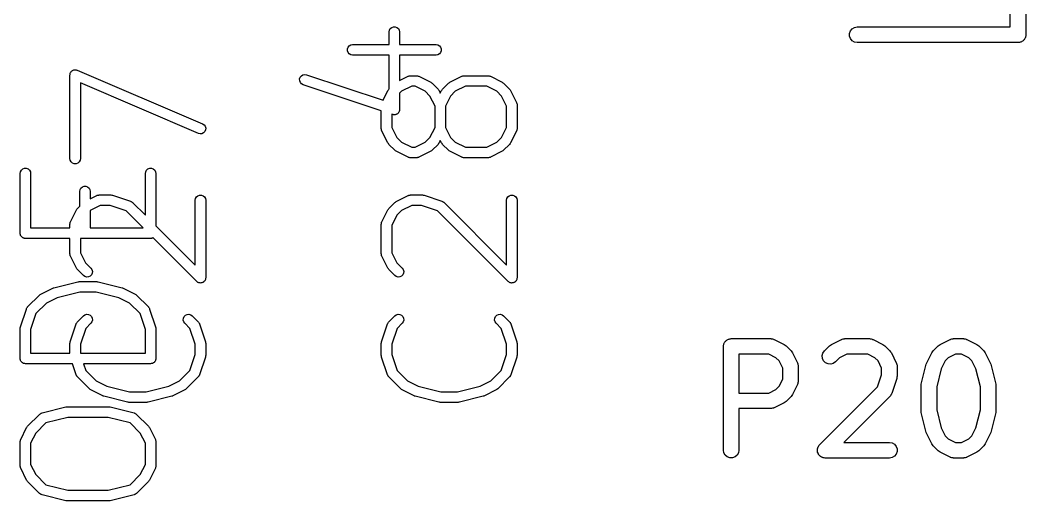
# Model space of a CAD drawing. Extents: x -2.2 to 75.9, y -81.1 to 9.2.
# Drawn here: x 35.94 to 45.62, y -20.54 to -15.91 of the extents above; entities that cross this region are included whole.
import ezdxf

# ---------------------------------------------------------------- set-up
doc = ezdxf.new("R2010")
doc.units = 0
doc.header["$MEASUREMENT"] = 0
doc.layers.add('BLACK', color=7, linetype='CONTINUOUS')

msp = doc.modelspace()

# ---------------------------------------------------------------- linework, layer by layer
at = {"layer": 'Black'}
for p, q in [((45.625, -12.95), (45.625, -16.05)), ((45.475, -15.975), (45.475, -13.025)), ((39.5015, -15.9907), (39.515, -15.9793)), ((39.515, -15.9793), (39.5316, -15.9733)), ((39.5316, -15.9733), (39.5492, -15.9733)), ((39.5492, -15.9733), (39.5658, -15.9793)), ((39.5658, -15.9793), (39.5793, -15.9907)), ((43.9518, -15.9925), (43.9743, -15.9795)), ((43.9743, -15.9795), (44, -15.975)), ((44, -15.975), (45.475, -15.975)), ((39.4896, -16.0233), (39.4926, -16.0059)), ((39.4896, -16.1449), (39.4896, -16.0233)), ((39.4926, -16.0059), (39.5015, -15.9907)), ((39.5793, -15.9907), (39.5881, -16.0059)), ((39.5881, -16.0059), (39.5912, -16.0233)), ((39.5912, -16.0233), (39.5912, -16.1449)), ((43.9261, -16.037), (43.935, -16.0125)), ((43.9261, -16.063), (43.9261, -16.037)), ((43.935, -16.0875), (43.9261, -16.063)), ((43.935, -16.0125), (43.9518, -15.9925)), ((45.6172, -16.0813), (45.615, -16.0875)), ((45.6205, -16.0757), (45.6172, -16.0813)), ((45.6216, -16.0692), (45.6205, -16.0757)), ((45.6239, -16.063), (45.6216, -16.0692)), ((45.625, -16.05), (45.6239, -16.0565)), ((45.6239, -16.0565), (45.6239, -16.063)), ((39.0882, -16.1868), (39.0942, -16.1703)), ((39.0942, -16.1703), (39.1056, -16.1568)), ((39.1056, -16.1568), (39.1208, -16.1479)), ((39.1208, -16.1479), (39.1382, -16.1449)), ((39.1382, -16.1449), (39.4896, -16.1449)), ((39.5912, -16.1449), (39.9425, -16.1449)), ((39.9425, -16.1449), (39.9599, -16.1479)), ((39.9599, -16.1479), (39.9752, -16.1568)), ((39.9752, -16.1568), (39.9865, -16.1703)), ((39.9865, -16.1703), (39.9926, -16.1868)), ((43.9518, -16.1075), (43.935, -16.0875)), ((43.9743, -16.1205), (43.9518, -16.1075)), ((44, -16.125), (43.9743, -16.1205)), ((45.55, -16.125), (44, -16.125)), ((45.5565, -16.1239), (45.55, -16.125)), ((45.563, -16.1239), (45.5565, -16.1239)), ((45.5692, -16.1216), (45.563, -16.1239)), ((45.5757, -16.1205), (45.5692, -16.1216)), ((45.5813, -16.1172), (45.5757, -16.1205)), ((45.5875, -16.115), (45.5813, -16.1172)), ((45.5925, -16.1107), (45.5875, -16.115)), ((45.5982, -16.1075), (45.5925, -16.1107)), ((45.6024, -16.1024), (45.5982, -16.1075)), ((45.6075, -16.0982), (45.6024, -16.1024)), ((45.6107, -16.0925), (45.6075, -16.0982)), ((45.615, -16.0875), (45.6107, -16.0925)), ((39.0882, -16.2045), (39.0882, -16.1868)), ((39.0942, -16.2211), (39.0882, -16.2045)), ((39.1056, -16.2346), (39.0942, -16.2211)), ((39.1208, -16.2434), (39.1056, -16.2346)), ((39.1382, -16.2465), (39.1208, -16.2434)), ((39.4896, -16.2465), (39.1382, -16.2465)), ((39.4896, -16.5722), (39.4896, -16.2465)), ((39.9425, -16.2465), (39.5912, -16.2465)), ((39.5912, -16.2465), (39.5912, -16.4908)), ((39.9599, -16.2434), (39.9425, -16.2465)), ((39.9752, -16.2346), (39.9599, -16.2434)), ((39.9865, -16.2211), (39.9752, -16.2346)), ((39.9926, -16.2045), (39.9865, -16.2211)), ((39.9926, -16.1868), (39.9926, -16.2045)), ((36.4152, -16.4378), (36.4163, -16.432)), ((36.4152, -17.2421), (36.4152, -16.4378)), ((36.4163, -16.432), (36.4166, -16.4262)), ((36.4166, -16.4262), (36.4178, -16.4234)), ((36.4178, -16.4234), (36.4183, -16.4204)), ((36.4183, -16.4204), (36.4212, -16.4153)), ((36.4212, -16.4153), (36.4235, -16.4099)), ((36.4235, -16.4099), (36.4256, -16.4077)), ((36.4256, -16.4077), (36.4271, -16.4051)), ((36.4271, -16.4051), (36.4316, -16.4013)), ((36.4316, -16.4013), (36.4356, -16.3971)), ((36.4356, -16.3971), (36.4383, -16.3957)), ((36.4383, -16.3957), (36.4406, -16.3938)), ((36.4406, -16.3938), (36.4461, -16.3918)), ((36.4461, -16.3918), (36.4514, -16.3891)), ((36.4514, -16.3891), (36.4544, -16.3888)), ((36.4544, -16.3888), (36.4572, -16.3877)), ((36.4572, -16.3877), (36.4631, -16.3877)), ((36.4631, -16.3877), (36.4689, -16.387)), ((36.4689, -16.387), (36.4718, -16.3877)), ((36.4718, -16.3877), (36.4749, -16.3877)), ((36.4749, -16.3877), (36.4804, -16.3897)), ((36.4804, -16.3897), (36.4861, -16.3911)), ((36.4861, -16.3911), (37.6926, -16.9081)), ((38.6283, -16.4755), (38.6339, -16.4587)), ((38.6339, -16.4587), (38.6449, -16.4449)), ((38.6449, -16.4449), (38.6599, -16.4357)), ((38.6599, -16.4357), (38.6772, -16.4321)), ((38.6772, -16.4321), (38.6947, -16.4347)), ((38.6947, -16.4347), (39.4316, -16.6804)), ((39.5912, -16.4908), (39.6731, -16.4498)), ((39.6731, -16.4498), (39.6759, -16.4489)), ((39.6759, -16.4489), (39.6785, -16.4475)), ((39.6785, -16.4475), (39.6843, -16.4464)), ((39.6843, -16.4464), (39.69, -16.4447)), ((39.69, -16.4447), (39.693, -16.4449)), ((39.693, -16.4449), (39.6959, -16.4444)), ((39.6959, -16.4444), (39.7533, -16.4444)), ((39.7533, -16.4444), (39.7562, -16.4449)), ((39.7562, -16.4449), (39.7591, -16.4447)), ((39.7591, -16.4447), (39.7648, -16.4464)), ((39.7648, -16.4464), (39.7707, -16.4475)), ((39.7707, -16.4475), (39.7732, -16.4489)), ((39.7732, -16.4489), (39.776, -16.4498)), ((39.776, -16.4498), (39.8909, -16.5072)), ((40.0753, -16.5072), (40.1902, -16.4498)), ((40.1902, -16.4498), (40.193, -16.4489)), ((40.193, -16.4489), (40.1956, -16.4475)), ((40.1956, -16.4475), (40.2014, -16.4464)), ((40.2014, -16.4464), (40.2071, -16.4447)), ((40.2071, -16.4447), (40.21, -16.4449)), ((40.21, -16.4449), (40.2129, -16.4444)), ((40.2129, -16.4444), (40.4427, -16.4444)), ((40.4427, -16.4444), (40.4456, -16.4449)), ((40.4456, -16.4449), (40.4485, -16.4447)), ((40.4485, -16.4447), (40.4543, -16.4464)), ((40.4543, -16.4464), (40.4601, -16.4475)), ((40.4601, -16.4475), (40.4626, -16.4489)), ((40.4626, -16.4489), (40.4655, -16.4498)), ((40.4655, -16.4498), (40.5804, -16.5072)), ((37.6525, -17.0015), (36.5168, -16.5148)), ((36.5168, -16.5148), (36.5168, -17.2421)), ((38.6288, -16.4931), (38.6283, -16.4755)), ((38.6353, -16.5095), (38.6288, -16.4931)), ((38.647, -16.5227), (38.6353, -16.5095)), ((38.6625, -16.5311), (38.647, -16.5227)), ((39.4152, -16.782), (38.6625, -16.5311)), ((39.7078, -16.546), (39.611, -16.5944)), ((39.7413, -16.546), (39.7078, -16.546)), ((39.8381, -16.5944), (39.7413, -16.546)), ((39.8909, -16.5072), (39.8975, -16.5121)), ((39.8975, -16.5121), (39.9041, -16.5167)), ((39.9041, -16.5167), (39.9616, -16.5742)), ((40.0046, -16.5742), (40.0621, -16.5167)), ((40.0621, -16.5167), (40.0688, -16.5121)), ((40.0688, -16.5121), (40.0753, -16.5072)), ((40.2249, -16.546), (40.1281, -16.5944)), ((40.4307, -16.546), (40.2249, -16.546)), ((40.5276, -16.5944), (40.4307, -16.546)), ((40.5804, -16.5072), (40.5869, -16.5121)), ((40.5869, -16.5121), (40.5936, -16.5167)), ((40.5936, -16.5167), (40.651, -16.5742)), ((39.4316, -16.6804), (39.4781, -16.5874)), ((39.4781, -16.5874), (39.4829, -16.5809)), ((39.4829, -16.5809), (39.4876, -16.5742)), ((39.4876, -16.5742), (39.4896, -16.5722)), ((39.611, -16.5944), (39.5912, -16.6143)), ((39.5912, -16.6143), (39.5912, -16.7702)), ((39.8839, -16.6402), (39.8381, -16.5944)), ((39.9323, -16.737), (39.8839, -16.6402)), ((39.9616, -16.5742), (39.9663, -16.5809)), ((39.9663, -16.5809), (39.9711, -16.5874)), ((39.9711, -16.5874), (39.9831, -16.6114)), ((39.9831, -16.6114), (39.9951, -16.5874)), ((39.9951, -16.5874), (40, -16.5808)), ((40, -16.5808), (40.0046, -16.5742)), ((40.0823, -16.6402), (40.0339, -16.737)), ((40.1281, -16.5944), (40.0823, -16.6402)), ((40.5733, -16.6402), (40.5276, -16.5944)), ((40.6217, -16.737), (40.5733, -16.6402)), ((40.651, -16.5742), (40.6557, -16.5809)), ((40.6557, -16.5809), (40.6605, -16.5874)), ((40.6605, -16.5874), (40.718, -16.7023)), ((39.9323, -16.9428), (39.9323, -16.737)), ((40.0339, -16.737), (40.0339, -16.9428)), ((40.6217, -16.9428), (40.6217, -16.737)), ((40.718, -16.7023), (40.7188, -16.7051)), ((40.7188, -16.7051), (40.7203, -16.7076)), ((40.7203, -16.7076), (40.7213, -16.7135)), ((40.7213, -16.7135), (40.723, -16.7192)), ((40.723, -16.7192), (40.7228, -16.7221)), ((40.7228, -16.7221), (40.7233, -16.725)), ((40.7233, -16.725), (40.7233, -16.9548)), ((39.4152, -16.9548), (39.4152, -16.782)), ((39.5243, -16.8184), (39.5168, -16.8159)), ((39.5168, -16.8159), (39.5168, -16.9428)), ((39.528, -16.8189), (39.5243, -16.8184)), ((39.5316, -16.8202), (39.528, -16.8189)), ((39.5367, -16.8202), (39.5316, -16.8202)), ((39.5418, -16.821), (39.5367, -16.8202)), ((39.5454, -16.8202), (39.5418, -16.821)), ((39.5492, -16.8202), (39.5454, -16.8202)), ((39.554, -16.8185), (39.5492, -16.8202)), ((39.5591, -16.8174), (39.554, -16.8185)), ((39.5623, -16.8155), (39.5591, -16.8174)), ((39.5658, -16.8142), (39.5623, -16.8155)), ((39.5697, -16.8109), (39.5658, -16.8142)), ((39.5741, -16.8082), (39.5697, -16.8109)), ((39.5764, -16.8053), (39.5741, -16.8082)), ((39.5793, -16.8028), (39.5764, -16.8053)), ((39.5819, -16.7984), (39.5793, -16.8028)), ((39.5851, -16.7944), (39.5819, -16.7984)), ((39.5862, -16.7908), (39.5851, -16.7944)), ((39.5881, -16.7876), (39.5862, -16.7908)), ((39.589, -16.7825), (39.5881, -16.7876)), ((39.5906, -16.7776), (39.589, -16.7825)), ((39.5912, -16.7702), (39.5905, -16.7739)), ((39.5905, -16.7739), (39.5906, -16.7776)), ((37.6926, -16.9081), (37.7073, -16.9178)), ((37.7073, -16.9178), (37.7179, -16.9319)), ((37.7179, -16.9319), (37.723, -16.9488)), ((37.723, -16.9488), (37.722, -16.9664)), ((39.4158, -16.9577), (39.4152, -16.9548)), ((39.5168, -16.9428), (39.5653, -17.0396)), ((39.8839, -17.0396), (39.9323, -16.9428)), ((40.0339, -16.9428), (40.0823, -17.0396)), ((40.5733, -17.0396), (40.6217, -16.9428)), ((40.7233, -16.9548), (40.7228, -16.9577)), ((37.6697, -17.0056), (37.6525, -17.0015)), ((37.6872, -17.0035), (37.6697, -17.0056)), ((37.703, -16.9955), (37.6872, -17.0035)), ((37.7151, -16.9826), (37.703, -16.9955)), ((37.722, -16.9664), (37.7151, -16.9826)), ((39.4156, -16.9606), (39.4158, -16.9577)), ((39.4173, -16.9663), (39.4156, -16.9606)), ((39.4183, -16.9722), (39.4173, -16.9663)), ((39.4198, -16.9747), (39.4183, -16.9722)), ((39.4206, -16.9776), (39.4198, -16.9747)), ((39.4781, -17.0925), (39.4206, -16.9776)), ((39.5653, -17.0396), (39.611, -17.0854)), ((39.8381, -17.0854), (39.8839, -17.0396)), ((40.0823, -17.0396), (40.1281, -17.0854)), ((40.5276, -17.0854), (40.5733, -17.0396)), ((40.718, -16.9776), (40.6605, -17.0925)), ((40.7188, -16.9747), (40.718, -16.9776)), ((40.7203, -16.9722), (40.7188, -16.9747)), ((40.7213, -16.9663), (40.7203, -16.9722)), ((40.723, -16.9606), (40.7213, -16.9663)), ((40.7228, -16.9577), (40.723, -16.9606)), ((39.4829, -17.099), (39.4781, -17.0925)), ((39.4876, -17.1057), (39.4829, -17.099)), ((39.545, -17.1631), (39.4876, -17.1057)), ((39.611, -17.0854), (39.7078, -17.1338)), ((39.7078, -17.1338), (39.7413, -17.1338)), ((39.7413, -17.1338), (39.8381, -17.0854)), ((39.9616, -17.1057), (39.9041, -17.1631)), ((39.9663, -17.099), (39.9616, -17.1057)), ((39.9711, -17.0925), (39.9663, -17.099)), ((39.9831, -17.0684), (39.9711, -17.0925)), ((39.9951, -17.0925), (39.9831, -17.0684)), ((40, -17.099), (39.9951, -17.0925)), ((40.0046, -17.1057), (40, -17.099)), ((40.0621, -17.1631), (40.0046, -17.1057)), ((40.1281, -17.0854), (40.2249, -17.1338)), ((40.2249, -17.1338), (40.4307, -17.1338)), ((40.4307, -17.1338), (40.5276, -17.0854)), ((40.651, -17.1057), (40.5936, -17.1631)), ((40.6557, -17.099), (40.651, -17.1057)), ((40.6605, -17.0925), (40.6557, -17.099)), ((36.4183, -17.2595), (36.4152, -17.2421)), ((36.5168, -17.2421), (36.5138, -17.2595)), ((39.5517, -17.1678), (39.545, -17.1631)), ((39.5582, -17.1726), (39.5517, -17.1678)), ((39.6731, -17.2301), (39.5582, -17.1726)), ((39.6759, -17.2309), (39.6731, -17.2301)), ((39.6785, -17.2324), (39.6759, -17.2309)), ((39.6843, -17.2334), (39.6785, -17.2324)), ((39.69, -17.2351), (39.6843, -17.2334)), ((39.693, -17.2349), (39.69, -17.2351)), ((39.6959, -17.2354), (39.693, -17.2349)), ((39.7533, -17.2354), (39.6959, -17.2354)), ((39.7562, -17.2349), (39.7533, -17.2354)), ((39.7591, -17.2351), (39.7562, -17.2349)), ((39.7648, -17.2334), (39.7591, -17.2351)), ((39.7707, -17.2324), (39.7648, -17.2334)), ((39.7732, -17.2309), (39.7707, -17.2324)), ((39.776, -17.2301), (39.7732, -17.2309)), ((39.8909, -17.1726), (39.776, -17.2301)), ((39.8975, -17.1678), (39.8909, -17.1726)), ((39.9041, -17.1631), (39.8975, -17.1678)), ((40.0688, -17.1678), (40.0621, -17.1631)), ((40.0753, -17.1726), (40.0688, -17.1678)), ((40.1902, -17.2301), (40.0753, -17.1726)), ((40.193, -17.2309), (40.1902, -17.2301)), ((40.1956, -17.2324), (40.193, -17.2309)), ((40.2014, -17.2334), (40.1956, -17.2324)), ((40.2071, -17.2351), (40.2014, -17.2334)), ((40.21, -17.2349), (40.2071, -17.2351)), ((40.2129, -17.2354), (40.21, -17.2349)), ((40.4427, -17.2354), (40.2129, -17.2354)), ((40.4456, -17.2349), (40.4427, -17.2354)), ((40.4485, -17.2351), (40.4456, -17.2349)), ((40.4543, -17.2334), (40.4485, -17.2351)), ((40.4601, -17.2324), (40.4543, -17.2334)), ((40.4626, -17.2309), (40.4601, -17.2324)), ((40.4655, -17.2301), (40.4626, -17.2309)), ((40.5804, -17.1726), (40.4655, -17.2301)), ((40.5869, -17.1678), (40.5804, -17.1726)), ((40.5936, -17.1631), (40.5869, -17.1678)), ((35.9471, -17.3541), (35.9606, -17.3427)), ((35.9606, -17.3427), (35.9772, -17.3367)), ((35.9772, -17.3367), (35.9949, -17.3367)), ((35.9949, -17.3367), (36.0114, -17.3427)), ((36.0114, -17.3427), (36.025, -17.3541)), ((36.4271, -17.2747), (36.4183, -17.2595)), ((36.4406, -17.2861), (36.4271, -17.2747)), ((36.4572, -17.2921), (36.4406, -17.2861)), ((36.4749, -17.2921), (36.4572, -17.2921)), ((36.4914, -17.2861), (36.4749, -17.2921)), ((36.505, -17.2747), (36.4914, -17.2861)), ((36.5138, -17.2595), (36.505, -17.2747)), ((37.1536, -17.3541), (37.1671, -17.3427)), ((37.1671, -17.3427), (37.1837, -17.3367)), ((37.1837, -17.3367), (37.2014, -17.3367)), ((37.2014, -17.3367), (37.2179, -17.3427)), ((37.2179, -17.3427), (37.2315, -17.3541)), ((35.9352, -17.3867), (35.9383, -17.3694)), ((35.9352, -17.9613), (35.9352, -17.3867)), ((35.9383, -17.3694), (35.9471, -17.3541)), ((36.025, -17.3541), (36.0338, -17.3694)), ((36.0338, -17.3694), (36.0368, -17.3867)), ((36.0368, -17.3867), (36.0368, -17.9105)), ((37.1417, -17.3867), (37.1448, -17.3694)), ((37.1417, -17.7885), (37.1417, -17.3867)), ((37.1448, -17.3694), (37.1536, -17.3541)), ((37.2315, -17.3541), (37.2403, -17.3694)), ((37.2403, -17.3694), (37.2433, -17.3867)), ((37.2433, -17.3867), (37.2433, -17.8901)), ((36.5128, -17.5417), (36.5217, -17.5264)), ((36.5217, -17.5264), (36.5352, -17.5151)), ((36.5352, -17.5151), (36.5517, -17.5091)), ((36.5517, -17.5091), (36.5694, -17.5091)), ((36.5694, -17.5091), (36.586, -17.5151)), ((36.586, -17.5151), (36.5995, -17.5264)), ((36.5995, -17.5264), (36.6083, -17.5417)), ((36.5098, -17.5591), (36.5128, -17.5417)), ((36.5098, -17.7011), (36.5098, -17.5591)), ((36.6083, -17.5417), (36.6114, -17.5591)), ((36.6114, -17.5591), (36.6114, -17.6297)), ((36.6114, -17.6297), (36.6731, -17.5988)), ((36.6731, -17.5988), (36.6759, -17.598)), ((36.6759, -17.598), (36.6785, -17.5965)), ((36.6785, -17.5965), (36.6843, -17.5955)), ((36.6843, -17.5955), (36.69, -17.5938)), ((36.69, -17.5938), (36.693, -17.594)), ((36.693, -17.594), (36.6959, -17.5935)), ((36.6959, -17.5935), (36.8108, -17.5935)), ((36.8108, -17.5935), (36.8188, -17.5949)), ((36.8188, -17.5949), (36.8268, -17.5961)), ((36.8268, -17.5961), (36.9992, -17.6535)), ((37.6217, -17.6443), (37.6248, -17.6269)), ((37.6248, -17.6269), (37.6336, -17.6116)), ((37.6336, -17.6116), (37.6471, -17.6003)), ((37.6471, -17.6003), (37.6637, -17.5942)), ((37.6637, -17.5942), (37.6814, -17.5942)), ((37.6814, -17.5942), (37.6979, -17.6003)), ((37.6979, -17.6003), (37.7115, -17.6116)), ((37.7115, -17.6116), (37.7203, -17.6269)), ((37.7203, -17.6269), (37.7233, -17.6443)), ((39.5582, -17.6563), (39.6731, -17.5988)), ((39.6731, -17.5988), (39.6759, -17.598)), ((39.6759, -17.598), (39.6785, -17.5965)), ((39.6785, -17.5965), (39.6843, -17.5955)), ((39.6843, -17.5955), (39.69, -17.5938)), ((39.69, -17.5938), (39.693, -17.594)), ((39.693, -17.594), (39.6959, -17.5935)), ((39.6959, -17.5935), (39.8108, -17.5935)), ((39.8108, -17.5935), (39.8188, -17.5949)), ((39.8188, -17.5949), (39.8268, -17.5961)), ((39.8268, -17.5961), (39.9992, -17.6535)), ((40.6217, -17.6443), (40.6248, -17.6269)), ((40.6248, -17.6269), (40.6336, -17.6116)), ((40.6336, -17.6116), (40.6471, -17.6003)), ((40.6471, -17.6003), (40.6637, -17.5942)), ((40.6637, -17.5942), (40.6814, -17.5942)), ((40.6814, -17.5942), (40.6979, -17.6003)), ((40.6979, -17.6003), (40.7115, -17.6116)), ((40.7115, -17.6116), (40.7203, -17.6269)), ((40.7203, -17.6269), (40.7233, -17.6443)), ((36.4781, -17.7364), (36.4829, -17.7299)), ((36.4829, -17.7299), (36.4876, -17.7232)), ((36.4876, -17.7232), (36.5098, -17.7011)), ((36.7078, -17.6951), (36.6114, -17.7433)), ((36.8025, -17.6951), (36.7078, -17.6951)), ((36.9557, -17.7461), (36.8025, -17.6951)), ((36.9992, -17.6535), (37.0018, -17.6549)), ((37.0018, -17.6549), (37.0046, -17.6557)), ((37.0046, -17.6557), (37.0095, -17.6591)), ((37.0095, -17.6591), (37.0147, -17.6619)), ((37.0147, -17.6619), (37.0166, -17.6641)), ((37.0166, -17.6641), (37.019, -17.6658)), ((37.019, -17.6658), (37.1417, -17.7885)), ((37.6217, -18.2685), (37.6217, -17.6443)), ((37.7233, -17.6443), (37.7233, -18.3911)), ((39.4781, -17.7364), (39.4829, -17.7299)), ((39.4829, -17.7299), (39.4876, -17.7232)), ((39.4876, -17.7232), (39.545, -17.6658)), ((39.545, -17.6658), (39.5517, -17.6611)), ((39.5517, -17.6611), (39.5582, -17.6563)), ((39.7078, -17.6951), (39.611, -17.7435)), ((39.8025, -17.6951), (39.7078, -17.6951)), ((39.9557, -17.7461), (39.8025, -17.6951)), ((39.9992, -17.6535), (40.0018, -17.6549)), ((40.0018, -17.6549), (40.0046, -17.6557)), ((40.0046, -17.6557), (40.0095, -17.6591)), ((40.0095, -17.6591), (40.0147, -17.6619)), ((40.0147, -17.6619), (40.0166, -17.6641)), ((40.0166, -17.6641), (40.019, -17.6658)), ((40.019, -17.6658), (40.6217, -18.2685)), ((40.6217, -18.2685), (40.6217, -17.6443)), ((40.7233, -17.6443), (40.7233, -18.3911)), ((36.4206, -17.8514), (36.4781, -17.7364)), ((36.6114, -17.7433), (36.6114, -17.9105)), ((37.12, -17.9105), (36.9557, -17.7461)), ((39.4206, -17.8514), (39.4781, -17.7364)), ((39.5652, -17.7893), (39.5168, -17.8861)), ((39.611, -17.7435), (39.5652, -17.7893)), ((40.6366, -18.4271), (39.9557, -17.7461)), ((36.0368, -17.9105), (36.4152, -17.9105)), ((36.4152, -17.8741), (36.4158, -17.8712)), ((36.4152, -17.9105), (36.4152, -17.8741)), ((36.4156, -17.8683), (36.4173, -17.8626)), ((36.4158, -17.8712), (36.4156, -17.8683)), ((36.4173, -17.8626), (36.4183, -17.8567)), ((36.4183, -17.8567), (36.4198, -17.8542)), ((36.4198, -17.8542), (36.4206, -17.8514)), ((36.6114, -17.9105), (37.12, -17.9105)), ((37.2433, -17.8901), (37.6217, -18.2685)), ((39.4152, -17.8741), (39.4158, -17.8712)), ((39.4152, -18.1613), (39.4152, -17.8741)), ((39.4156, -17.8683), (39.4173, -17.8626)), ((39.4158, -17.8712), (39.4156, -17.8683)), ((39.4173, -17.8626), (39.4183, -17.8567)), ((39.4183, -17.8567), (39.4198, -17.8542)), ((39.4198, -17.8542), (39.4206, -17.8514)), ((39.5168, -17.8861), (39.5168, -18.1493)), ((35.936, -17.9656), (35.9352, -17.9613)), ((35.936, -17.9701), (35.936, -17.9656)), ((35.9375, -17.9743), (35.936, -17.9701)), ((35.9383, -17.9786), (35.9375, -17.9743)), ((35.9405, -17.9825), (35.9383, -17.9786)), ((35.9421, -17.9867), (35.9405, -17.9825)), ((35.9449, -17.9901), (35.9421, -17.9867)), ((35.9471, -17.9939), (35.9449, -17.9901)), ((35.9505, -17.9968), (35.9471, -17.9939)), ((35.9534, -18.0002), (35.9505, -17.9968)), ((35.9572, -18.0024), (35.9534, -18.0002)), ((35.9606, -18.0053), (35.9572, -18.0024)), ((35.9648, -18.0068), (35.9606, -18.0053)), ((35.9687, -18.009), (35.9648, -18.0068)), ((35.9731, -18.0098), (35.9687, -18.009)), ((35.9772, -18.0113), (35.9731, -18.0098)), ((35.9817, -18.0113), (35.9772, -18.0113)), ((35.986, -18.0121), (35.9817, -18.0113)), ((36.4152, -18.0121), (35.986, -18.0121)), ((36.4152, -18.1613), (36.4152, -18.0121)), ((37.1925, -18.0121), (36.5168, -18.0121)), ((36.5168, -18.0121), (36.5168, -18.1493)), ((37.1969, -18.0113), (37.1925, -18.0121)), ((37.2014, -18.0113), (37.1969, -18.0113)), ((37.2055, -18.0098), (37.2014, -18.0113)), ((37.2099, -18.009), (37.2055, -18.0098)), ((37.2138, -18.0068), (37.2099, -18.009)), ((37.2157, -18.0061), (37.2138, -18.0068)), ((37.6366, -18.4271), (37.2157, -18.0061)), ((36.4158, -18.1642), (36.4152, -18.1613)), ((36.4156, -18.1671), (36.4158, -18.1642)), ((36.4173, -18.1728), (36.4156, -18.1671)), ((36.4183, -18.1787), (36.4173, -18.1728)), ((36.4198, -18.1812), (36.4183, -18.1787)), ((36.4206, -18.1841), (36.4198, -18.1812)), ((36.4781, -18.299), (36.4206, -18.1841)), ((36.5168, -18.1493), (36.5653, -18.2461)), ((39.4158, -18.1642), (39.4152, -18.1613)), ((39.4156, -18.1671), (39.4158, -18.1642)), ((39.4173, -18.1728), (39.4156, -18.1671)), ((39.4183, -18.1787), (39.4173, -18.1728)), ((39.4198, -18.1812), (39.4183, -18.1787)), ((39.4206, -18.1841), (39.4198, -18.1812)), ((39.4781, -18.299), (39.4206, -18.1841)), ((39.5168, -18.1493), (39.5653, -18.2461)), ((36.4829, -18.3055), (36.4781, -18.299)), ((36.4876, -18.3122), (36.4829, -18.3055)), ((36.545, -18.3696), (36.4876, -18.3122)), ((36.5653, -18.2461), (36.6169, -18.2978)), ((36.6169, -18.2978), (36.627, -18.3122)), ((36.627, -18.3122), (36.6316, -18.3293)), ((39.4829, -18.3055), (39.4781, -18.299)), ((39.4876, -18.3122), (39.4829, -18.3055)), ((39.545, -18.3696), (39.4876, -18.3122)), ((39.5653, -18.2461), (39.6169, -18.2978)), ((39.6169, -18.2978), (39.627, -18.3122)), ((39.627, -18.3122), (39.6316, -18.3293)), ((36.5595, -18.3797), (36.545, -18.3696)), ((36.5765, -18.3843), (36.5595, -18.3797)), ((36.5941, -18.3828), (36.5765, -18.3843)), ((36.6101, -18.3753), (36.5941, -18.3828)), ((36.6226, -18.3628), (36.6101, -18.3753)), ((36.63, -18.3468), (36.6226, -18.3628)), ((36.6316, -18.3293), (36.63, -18.3468)), ((37.7203, -18.4085), (37.717, -18.4143)), ((37.7207, -18.4063), (37.7203, -18.4085)), ((37.7216, -18.4043), (37.7207, -18.4063)), ((37.7222, -18.3977), (37.7216, -18.4043)), ((37.7233, -18.3911), (37.7222, -18.3977)), ((39.5595, -18.3797), (39.545, -18.3696)), ((39.5765, -18.3843), (39.5595, -18.3797)), ((39.5941, -18.3828), (39.5765, -18.3843)), ((39.6101, -18.3753), (39.5941, -18.3828)), ((39.6226, -18.3628), (39.6101, -18.3753)), ((39.63, -18.3468), (39.6226, -18.3628)), ((39.6316, -18.3293), (39.63, -18.3468)), ((40.7203, -18.4085), (40.717, -18.4143)), ((40.7207, -18.4063), (40.7203, -18.4085)), ((40.7216, -18.4043), (40.7207, -18.4063)), ((40.7222, -18.3977), (40.7216, -18.4043)), ((40.7233, -18.3911), (40.7222, -18.3977)), ((36.1357, -18.5478), (36.2506, -18.4903)), ((36.2506, -18.4903), (36.2559, -18.4888)), ((36.2559, -18.4888), (36.261, -18.4865)), ((36.261, -18.4865), (36.4908, -18.4291)), ((36.4908, -18.4291), (36.497, -18.4286)), ((36.497, -18.4286), (36.5031, -18.4275)), ((36.5031, -18.4275), (36.6755, -18.4275)), ((36.6755, -18.4275), (36.6816, -18.4286)), ((36.6816, -18.4286), (36.6878, -18.4291)), ((36.6878, -18.4291), (36.9176, -18.4865)), ((36.9176, -18.4865), (36.9227, -18.4888)), ((36.9227, -18.4888), (36.928, -18.4903)), ((36.928, -18.4903), (37.0429, -18.5478)), ((37.6421, -18.4309), (37.6366, -18.4271)), ((37.6471, -18.4351), (37.6421, -18.4309)), ((37.6492, -18.4359), (37.6471, -18.4351)), ((37.6511, -18.4372), (37.6492, -18.4359)), ((37.6575, -18.4389), (37.6511, -18.4372)), ((37.6637, -18.4412), (37.6575, -18.4389)), ((37.666, -18.4412), (37.6637, -18.4412)), ((37.6681, -18.4417), (37.666, -18.4412)), ((37.6747, -18.4412), (37.6681, -18.4417)), ((37.6814, -18.4412), (37.6747, -18.4412)), ((37.6835, -18.4404), (37.6814, -18.4412)), ((37.6857, -18.4402), (37.6835, -18.4404)), ((37.6917, -18.4374), (37.6857, -18.4402)), ((37.6979, -18.4351), (37.6917, -18.4374)), ((37.6997, -18.4337), (37.6979, -18.4351)), ((37.7017, -18.4328), (37.6997, -18.4337)), ((37.7064, -18.4281), (37.7017, -18.4328)), ((37.7115, -18.4238), (37.7064, -18.4281)), ((37.7126, -18.4219), (37.7115, -18.4238)), ((37.7142, -18.4203), (37.7126, -18.4219)), ((37.717, -18.4143), (37.7142, -18.4203)), ((40.6421, -18.4309), (40.6366, -18.4271)), ((40.6471, -18.4351), (40.6421, -18.4309)), ((40.6492, -18.4359), (40.6471, -18.4351)), ((40.6511, -18.4372), (40.6492, -18.4359)), ((40.6575, -18.4389), (40.6511, -18.4372)), ((40.6637, -18.4412), (40.6575, -18.4389)), ((40.666, -18.4412), (40.6637, -18.4412)), ((40.6681, -18.4417), (40.666, -18.4412)), ((40.6747, -18.4412), (40.6681, -18.4417)), ((40.6814, -18.4412), (40.6747, -18.4412)), ((40.6835, -18.4404), (40.6814, -18.4412)), ((40.6857, -18.4402), (40.6835, -18.4404)), ((40.6917, -18.4374), (40.6857, -18.4402)), ((40.6979, -18.4351), (40.6917, -18.4374)), ((40.6997, -18.4337), (40.6979, -18.4351)), ((40.7017, -18.4328), (40.6997, -18.4337)), ((40.7064, -18.4281), (40.7017, -18.4328)), ((40.7115, -18.4238), (40.7064, -18.4281)), ((40.7126, -18.4219), (40.7115, -18.4238)), ((40.7142, -18.4203), (40.7126, -18.4219)), ((40.717, -18.4143), (40.7142, -18.4203)), ((36.0076, -18.6722), (36.1225, -18.5573)), ((36.1225, -18.5573), (36.1292, -18.5526)), ((36.1292, -18.5526), (36.1357, -18.5478)), ((36.291, -18.5837), (36.1885, -18.635)), ((36.5094, -18.5291), (36.291, -18.5837)), ((36.6692, -18.5291), (36.5094, -18.5291)), ((36.8876, -18.5837), (36.6692, -18.5291)), ((36.9901, -18.635), (36.8876, -18.5837)), ((37.0429, -18.5478), (37.0495, -18.5527)), ((37.0495, -18.5527), (37.0561, -18.5573)), ((37.0561, -18.5573), (37.171, -18.6722)), ((35.9379, -18.8644), (35.9953, -18.6921)), ((35.9953, -18.6921), (35.9967, -18.6895)), ((35.9967, -18.6895), (35.9975, -18.6867)), ((35.9975, -18.6867), (36.0009, -18.6818)), ((36.0009, -18.6818), (36.0037, -18.6766)), ((36.0037, -18.6766), (36.0059, -18.6746)), ((36.0059, -18.6746), (36.0076, -18.6722)), ((36.1885, -18.635), (36.0879, -18.7356)), ((37.0907, -18.7356), (36.9901, -18.635)), ((37.171, -18.6722), (37.1727, -18.6746)), ((37.1727, -18.6746), (37.1749, -18.6766)), ((37.1749, -18.6766), (37.1777, -18.6818)), ((37.1777, -18.6818), (37.1811, -18.6867)), ((37.1811, -18.6867), (37.1819, -18.6895)), ((37.1819, -18.6895), (37.1833, -18.6921)), ((37.1833, -18.6921), (37.2407, -18.8644)), ((36.0879, -18.7356), (36.0368, -18.8887)), ((36.4876, -18.8148), (36.545, -18.7574)), ((36.545, -18.7574), (36.5595, -18.7473)), ((36.5595, -18.7473), (36.5765, -18.7427)), ((36.5765, -18.7427), (36.5941, -18.7442)), ((36.5941, -18.7442), (36.6101, -18.7517)), ((36.6101, -18.7517), (36.6226, -18.7642)), ((36.6226, -18.7642), (36.63, -18.7802)), ((36.6316, -18.7977), (36.627, -18.8148)), ((36.63, -18.7802), (36.6316, -18.7977)), ((37.1417, -18.8887), (37.0907, -18.7356)), ((37.507, -18.7977), (37.5086, -18.7802)), ((37.5116, -18.8148), (37.507, -18.7977)), ((37.5086, -18.7802), (37.516, -18.7642)), ((37.516, -18.7642), (37.5285, -18.7517)), ((37.5285, -18.7517), (37.5445, -18.7442)), ((37.5445, -18.7442), (37.5621, -18.7427)), ((37.5621, -18.7427), (37.5791, -18.7473)), ((37.5791, -18.7473), (37.5936, -18.7574)), ((37.5936, -18.7574), (37.651, -18.8148)), ((39.4876, -18.8148), (39.545, -18.7574)), ((39.545, -18.7574), (39.5595, -18.7473)), ((39.5595, -18.7473), (39.5765, -18.7427)), ((39.5765, -18.7427), (39.5941, -18.7442)), ((39.5941, -18.7442), (39.6101, -18.7517)), ((39.6101, -18.7517), (39.6226, -18.7642)), ((39.6226, -18.7642), (39.63, -18.7802)), ((39.6316, -18.7977), (39.627, -18.8148)), ((39.63, -18.7802), (39.6316, -18.7977)), ((40.507, -18.7977), (40.5086, -18.7802)), ((40.5116, -18.8148), (40.507, -18.7977)), ((40.5086, -18.7802), (40.516, -18.7642)), ((40.516, -18.7642), (40.5285, -18.7517)), ((40.5285, -18.7517), (40.5445, -18.7442)), ((40.5445, -18.7442), (40.5621, -18.7427)), ((40.5621, -18.7427), (40.5791, -18.7473)), ((40.5791, -18.7473), (40.5936, -18.7574)), ((40.5936, -18.7574), (40.651, -18.8148)), ((35.9352, -18.8805), (35.9367, -18.8725)), ((35.9352, -19.1678), (35.9352, -18.8805)), ((35.9367, -18.8725), (35.9379, -18.8644)), ((36.0368, -18.8887), (36.0368, -19.117)), ((36.4179, -19.0071), (36.4753, -18.8347)), ((36.4753, -18.8347), (36.4767, -18.8321)), ((36.4767, -18.8321), (36.4775, -18.8293)), ((36.4775, -18.8293), (36.4809, -18.8244)), ((36.4809, -18.8244), (36.4837, -18.8192)), ((36.4837, -18.8192), (36.4859, -18.8172)), ((36.4859, -18.8172), (36.4876, -18.8148)), ((36.5679, -18.8782), (36.5168, -19.0314)), ((36.6169, -18.8292), (36.5679, -18.8782)), ((36.627, -18.8148), (36.6169, -18.8292)), ((37.1417, -19.117), (37.1417, -18.8887)), ((37.2407, -18.8644), (37.2419, -18.8725)), ((37.2419, -18.8725), (37.2433, -18.8805)), ((37.2433, -18.8805), (37.2433, -19.1678)), ((37.5217, -18.8292), (37.5116, -18.8148)), ((37.5707, -18.8782), (37.5217, -18.8292)), ((37.6217, -19.0314), (37.5707, -18.8782)), ((37.651, -18.8148), (37.6527, -18.8172)), ((37.6527, -18.8172), (37.6549, -18.8192)), ((37.6549, -18.8192), (37.6577, -18.8244)), ((37.6577, -18.8244), (37.6611, -18.8293)), ((37.6611, -18.8293), (37.6619, -18.8321)), ((37.6619, -18.8321), (37.6633, -18.8347)), ((37.6633, -18.8347), (37.7207, -19.0071)), ((39.4179, -19.0071), (39.4753, -18.8347)), ((39.4753, -18.8347), (39.4767, -18.8321)), ((39.4767, -18.8321), (39.4775, -18.8293)), ((39.4775, -18.8293), (39.4809, -18.8244)), ((39.4809, -18.8244), (39.4837, -18.8192)), ((39.4837, -18.8192), (39.4859, -18.8172)), ((39.4859, -18.8172), (39.4876, -18.8148)), ((39.5679, -18.8782), (39.5168, -19.0314)), ((39.6169, -18.8292), (39.5679, -18.8782)), ((39.627, -18.8148), (39.6169, -18.8292)), ((40.5217, -18.8292), (40.5116, -18.8148)), ((40.5707, -18.8782), (40.5217, -18.8292)), ((40.6217, -19.0314), (40.5707, -18.8782)), ((40.651, -18.8148), (40.6527, -18.8172)), ((40.6527, -18.8172), (40.6549, -18.8192)), ((40.6549, -18.8192), (40.6577, -18.8244)), ((40.6577, -18.8244), (40.6611, -18.8293)), ((40.6611, -18.8293), (40.6619, -18.8321)), ((40.6619, -18.8321), (40.6633, -18.8347)), ((40.6633, -18.8347), (40.7207, -19.0071)), ((42.7375, -18.9949), (42.7432, -18.9916)), ((42.7432, -18.9916), (42.7482, -18.9874)), ((42.7482, -18.9874), (42.7544, -18.9852)), ((42.7544, -18.9852), (42.7601, -18.9819)), ((42.7601, -18.9819), (42.7665, -18.9808)), ((42.7665, -18.9808), (42.7727, -18.9785)), ((42.7727, -18.9785), (42.7793, -18.9785)), ((42.7793, -18.9785), (42.7857, -18.9774)), ((42.7857, -18.9774), (43.1667, -18.9774)), ((43.1667, -18.9774), (43.1709, -18.9781)), ((43.1709, -18.9781), (43.1752, -18.9779)), ((43.1752, -18.9779), (43.1837, -18.9804)), ((43.1837, -18.9804), (43.1923, -18.9819)), ((43.1923, -18.9819), (43.1961, -18.9841)), ((43.1961, -18.9841), (43.2002, -18.9853)), ((43.2002, -18.9853), (43.2954, -19.0329)), ((43.7522, -19.0329), (43.8474, -18.9853)), ((43.8474, -18.9853), (43.8516, -18.9841)), ((43.8516, -18.9841), (43.8553, -18.9819)), ((43.8553, -18.9819), (43.864, -18.9804)), ((43.864, -18.9804), (43.8724, -18.9779)), ((43.8724, -18.9779), (43.8767, -18.9781)), ((43.8767, -18.9781), (43.881, -18.9774)), ((43.881, -18.9774), (44.119, -18.9774)), ((44.119, -18.9774), (44.1233, -18.9781)), ((44.1233, -18.9781), (44.1276, -18.9779)), ((44.1276, -18.9779), (44.136, -18.9804)), ((44.136, -18.9804), (44.1447, -18.9819)), ((44.1447, -18.9819), (44.1484, -18.9841)), ((44.1484, -18.9841), (44.1526, -18.9853)), ((44.1526, -18.9853), (44.2478, -19.0329)), ((44.7998, -19.0329), (44.895, -18.9853)), ((44.895, -18.9853), (44.8992, -18.9841)), ((44.8992, -18.9841), (44.9029, -18.9819)), ((44.9029, -18.9819), (44.9116, -18.9804)), ((44.9116, -18.9804), (44.92, -18.9779)), ((44.92, -18.9779), (44.9243, -18.9781)), ((44.9243, -18.9781), (44.9286, -18.9774)), ((44.9286, -18.9774), (45.0238, -18.9774)), ((45.0238, -18.9774), (45.0281, -18.9781)), ((45.0281, -18.9781), (45.0324, -18.9779)), ((45.0324, -18.9779), (45.0408, -18.9804)), ((45.0408, -18.9804), (45.0495, -18.9819)), ((45.0495, -18.9819), (45.0532, -18.9841)), ((45.0532, -18.9841), (45.0574, -18.9853)), ((45.0574, -18.9853), (45.1526, -19.0329)), ((36.4152, -19.0231), (36.4167, -19.0151)), ((36.4152, -19.117), (36.4152, -19.0231)), ((36.4167, -19.0151), (36.4179, -19.0071)), ((36.5168, -19.0314), (36.5168, -19.117)), ((37.6217, -19.1298), (37.6217, -19.0314)), ((37.7207, -19.0071), (37.7219, -19.0151)), ((37.7219, -19.0151), (37.7233, -19.0231)), ((37.7233, -19.0231), (37.7233, -19.138)), ((39.4152, -19.0231), (39.4167, -19.0151)), ((39.4152, -19.138), (39.4152, -19.0231)), ((39.4167, -19.0151), (39.4179, -19.0071)), ((39.5168, -19.0314), (39.5168, -19.1298)), ((40.6217, -19.1298), (40.6217, -19.0314)), ((40.7207, -19.0071), (40.7219, -19.0151)), ((40.7219, -19.0151), (40.7233, -19.0231)), ((40.7233, -19.0231), (40.7233, -19.138)), ((42.7107, -19.0524), (42.7119, -19.0459)), ((42.7107, -20.0524), (42.7107, -19.0524)), ((42.7119, -19.0394), (42.7141, -19.0332)), ((42.7119, -19.0459), (42.7119, -19.0394)), ((42.7141, -19.0332), (42.7152, -19.0267)), ((42.7152, -19.0267), (42.7185, -19.021)), ((42.7185, -19.021), (42.7208, -19.0149)), ((42.7208, -19.0149), (42.725, -19.0099)), ((42.725, -19.0099), (42.7283, -19.0042)), ((42.7283, -19.0042), (42.7333, -19)), ((42.7333, -19), (42.7375, -18.9949)), ((43.2954, -19.0329), (43.3051, -19.0401)), ((43.3051, -19.0401), (43.3149, -19.047)), ((43.3149, -19.047), (43.3626, -19.0946)), ((43.6851, -19.0946), (43.7327, -19.047)), ((43.7327, -19.047), (43.7425, -19.0401)), ((43.7425, -19.0401), (43.7522, -19.0329)), ((44.2478, -19.0329), (44.2575, -19.0401)), ((44.2575, -19.0401), (44.2673, -19.047)), ((44.2673, -19.047), (44.3149, -19.0946)), ((44.7327, -19.0946), (44.7803, -19.047)), ((44.7803, -19.047), (44.7901, -19.0401)), ((44.7901, -19.0401), (44.7998, -19.0329)), ((45.1526, -19.0329), (45.1622, -19.0401)), ((45.1622, -19.0401), (45.1721, -19.047)), ((45.1721, -19.047), (45.2197, -19.0946)), ((35.936, -19.1721), (35.9352, -19.1678)), ((35.936, -19.1766), (35.936, -19.1721)), ((35.9375, -19.1808), (35.936, -19.1766)), ((35.9383, -19.1851), (35.9375, -19.1808)), ((35.9405, -19.189), (35.9383, -19.1851)), ((36.0368, -19.117), (36.4152, -19.117)), ((36.5168, -19.117), (37.1417, -19.117)), ((37.2403, -19.1851), (37.2381, -19.189)), ((37.2411, -19.1808), (37.2403, -19.1851)), ((37.2426, -19.1766), (37.2411, -19.1808)), ((37.2433, -19.1678), (37.2426, -19.1721)), ((37.2426, -19.1721), (37.2426, -19.1766)), ((37.5707, -19.2829), (37.6217, -19.1298)), ((37.7207, -19.1541), (37.6633, -19.3264)), ((37.7219, -19.146), (37.7207, -19.1541)), ((37.7233, -19.138), (37.7219, -19.146)), ((39.4167, -19.146), (39.4152, -19.138)), ((39.4179, -19.1541), (39.4167, -19.146)), ((39.4753, -19.3264), (39.4179, -19.1541)), ((39.5168, -19.1298), (39.5679, -19.2829)), ((40.5707, -19.2829), (40.6217, -19.1298)), ((40.7207, -19.1541), (40.6633, -19.3264)), ((40.7219, -19.146), (40.7207, -19.1541)), ((40.7233, -19.138), (40.7219, -19.146)), ((42.8607, -19.1274), (42.8607, -19.5012)), ((43.149, -19.1274), (42.8607, -19.1274)), ((43.2175, -19.1616), (43.149, -19.1274)), ((43.2479, -19.192), (43.2175, -19.1616)), ((43.3626, -19.0946), (43.3694, -19.1044)), ((43.3694, -19.1044), (43.3766, -19.1141)), ((43.3766, -19.1141), (43.4242, -19.2093)), ((43.6634, -19.1411), (43.6701, -19.1159)), ((43.6656, -19.167), (43.6634, -19.1411)), ((43.6767, -19.1906), (43.6656, -19.167)), ((43.6701, -19.1159), (43.6851, -19.0946)), ((43.8301, -19.1616), (43.7911, -19.2007)), ((43.8987, -19.1274), (43.8301, -19.1616)), ((44.1013, -19.1274), (43.8987, -19.1274)), ((44.1699, -19.1616), (44.1013, -19.1274)), ((44.2003, -19.192), (44.1699, -19.1616)), ((44.3149, -19.0946), (44.3218, -19.1044)), ((44.3218, -19.1044), (44.329, -19.1141)), ((44.329, -19.1141), (44.3766, -19.2093)), ((44.671, -19.2093), (44.7186, -19.1141)), ((44.7186, -19.1141), (44.7258, -19.1044)), ((44.7258, -19.1044), (44.7327, -19.0946)), ((44.8778, -19.1616), (44.8474, -19.192)), ((44.9463, -19.1274), (44.8778, -19.1616)), ((45.0061, -19.1274), (44.9463, -19.1274)), ((45.0746, -19.1616), (45.0061, -19.1274)), ((45.105, -19.192), (45.0746, -19.1616)), ((45.2197, -19.0946), (45.2266, -19.1044)), ((45.2266, -19.1044), (45.2337, -19.1141)), ((45.2337, -19.1141), (45.2814, -19.2093)), ((35.9421, -19.1932), (35.9405, -19.189)), ((35.9449, -19.1966), (35.9421, -19.1932)), ((35.9471, -19.2004), (35.9449, -19.1966)), ((35.9505, -19.2033), (35.9471, -19.2004)), ((35.9534, -19.2067), (35.9505, -19.2033)), ((35.9572, -19.2089), (35.9534, -19.2067)), ((35.9606, -19.2118), (35.9572, -19.2089)), ((35.9648, -19.2133), (35.9606, -19.2118)), ((35.9687, -19.2155), (35.9648, -19.2133)), ((35.9731, -19.2163), (35.9687, -19.2155)), ((35.9772, -19.2178), (35.9731, -19.2163)), ((35.9817, -19.2178), (35.9772, -19.2178)), ((35.986, -19.2186), (35.9817, -19.2178)), ((36.4393, -19.2186), (35.986, -19.2186)), ((36.4753, -19.3264), (36.4393, -19.2186)), ((37.1925, -19.2186), (36.5464, -19.2186)), ((36.5464, -19.2186), (36.5679, -19.2829)), ((37.1969, -19.2178), (37.1925, -19.2186)), ((37.2014, -19.2178), (37.1969, -19.2178)), ((37.2055, -19.2163), (37.2014, -19.2178)), ((37.2099, -19.2155), (37.2055, -19.2163)), ((37.2138, -19.2133), (37.2099, -19.2155)), ((37.2179, -19.2118), (37.2138, -19.2133)), ((37.2214, -19.2089), (37.2179, -19.2118)), ((37.2252, -19.2067), (37.2214, -19.2089)), ((37.2281, -19.2033), (37.2252, -19.2067)), ((37.2315, -19.2004), (37.2281, -19.2033)), ((37.2337, -19.1966), (37.2315, -19.2004)), ((37.2365, -19.1932), (37.2337, -19.1966)), ((37.2381, -19.189), (37.2365, -19.1932)), ((43.2821, -19.2606), (43.2479, -19.192)), ((43.2821, -19.368), (43.2821, -19.2606)), ((43.4242, -19.2093), (43.4255, -19.2135)), ((43.4255, -19.2135), (43.4276, -19.2172)), ((43.4276, -19.2172), (43.4291, -19.2259)), ((43.4291, -19.2259), (43.4317, -19.2343)), ((43.4317, -19.2343), (43.4314, -19.2386)), ((43.4314, -19.2386), (43.4321, -19.2429)), ((43.4321, -19.2429), (43.4321, -19.3857)), ((43.6951, -19.2091), (43.6767, -19.1906)), ((43.7187, -19.2201), (43.6951, -19.2091)), ((43.7446, -19.2223), (43.7187, -19.2201)), ((43.7698, -19.2156), (43.7446, -19.2223)), ((43.7911, -19.2007), (43.7698, -19.2156)), ((44.2345, -19.2606), (44.2003, -19.192)), ((44.2345, -19.3259), (44.2345, -19.2606)), ((44.3766, -19.2093), (44.3778, -19.2135)), ((44.3778, -19.2135), (44.38, -19.2172)), ((44.38, -19.2172), (44.3815, -19.2259)), ((44.3815, -19.2259), (44.384, -19.2343)), ((44.384, -19.2343), (44.3838, -19.2386)), ((44.3838, -19.2386), (44.3845, -19.2429)), ((44.3845, -19.2429), (44.3845, -19.3381)), ((44.6177, -19.4151), (44.6653, -19.2247)), ((44.6653, -19.2247), (44.6687, -19.2172)), ((44.6687, -19.2172), (44.671, -19.2093)), ((44.8089, -19.269), (44.7655, -19.4426)), ((44.8474, -19.192), (44.8089, -19.269)), ((45.1435, -19.269), (45.105, -19.192)), ((45.1869, -19.4426), (45.1435, -19.269)), ((45.2814, -19.2093), (45.2837, -19.2172)), ((45.2837, -19.2172), (45.287, -19.2247)), ((45.287, -19.2247), (45.3347, -19.4151)), ((36.4767, -19.329), (36.4753, -19.3264)), ((36.4775, -19.3318), (36.4767, -19.329)), ((36.4809, -19.3367), (36.4775, -19.3318)), ((36.4837, -19.342), (36.4809, -19.3367)), ((36.4859, -19.3439), (36.4837, -19.342)), ((36.4876, -19.3463), (36.4859, -19.3439)), ((36.6025, -19.4612), (36.4876, -19.3463)), ((36.5679, -19.2829), (36.6685, -19.3835)), ((37.4701, -19.3835), (37.5707, -19.2829)), ((37.651, -19.3463), (37.5361, -19.4612)), ((37.6527, -19.3439), (37.651, -19.3463)), ((37.6549, -19.342), (37.6527, -19.3439)), ((37.6577, -19.3367), (37.6549, -19.342)), ((37.6611, -19.3318), (37.6577, -19.3367)), ((37.6619, -19.329), (37.6611, -19.3318)), ((37.6633, -19.3264), (37.6619, -19.329)), ((39.4767, -19.329), (39.4753, -19.3264)), ((39.4775, -19.3318), (39.4767, -19.329)), ((39.4809, -19.3367), (39.4775, -19.3318)), ((39.4837, -19.342), (39.4809, -19.3367)), ((39.4859, -19.3439), (39.4837, -19.342)), ((39.4876, -19.3463), (39.4859, -19.3439)), ((39.6025, -19.4612), (39.4876, -19.3463)), ((39.5679, -19.2829), (39.6685, -19.3835)), ((40.4701, -19.3835), (40.5707, -19.2829)), ((40.651, -19.3463), (40.5361, -19.4612)), ((40.6527, -19.3439), (40.651, -19.3463)), ((40.6549, -19.342), (40.6527, -19.3439)), ((40.6577, -19.3367), (40.6549, -19.342)), ((40.6611, -19.3318), (40.6577, -19.3367)), ((40.6619, -19.329), (40.6611, -19.3318)), ((40.6633, -19.3264), (40.6619, -19.329)), ((43.2479, -19.4365), (43.2821, -19.368)), ((44.1964, -19.4404), (44.2345, -19.3259)), ((44.3807, -19.3618), (44.3331, -19.5047)), ((44.3824, -19.3499), (44.3807, -19.3618)), ((44.3845, -19.3381), (44.3824, -19.3499)), ((36.6092, -19.4659), (36.6025, -19.4612)), ((36.6157, -19.4707), (36.6092, -19.4659)), ((36.7306, -19.5282), (36.6157, -19.4707)), ((36.6685, -19.3835), (36.771, -19.4348)), ((36.771, -19.4348), (36.9894, -19.4894)), ((37.1492, -19.4894), (37.3676, -19.4348)), ((37.3676, -19.4348), (37.4701, -19.3835)), ((37.5229, -19.4707), (37.408, -19.5282)), ((37.5295, -19.4659), (37.5229, -19.4707)), ((37.5361, -19.4612), (37.5295, -19.4659)), ((39.6092, -19.4659), (39.6025, -19.4612)), ((39.6157, -19.4707), (39.6092, -19.4659)), ((39.7306, -19.5282), (39.6157, -19.4707)), ((39.6685, -19.3835), (39.771, -19.4348)), ((39.771, -19.4348), (39.9894, -19.4894)), ((40.1492, -19.4894), (40.3676, -19.4348)), ((40.3676, -19.4348), (40.4701, -19.3835)), ((40.5229, -19.4707), (40.408, -19.5282)), ((40.5295, -19.4659), (40.5229, -19.4707)), ((40.5361, -19.4612), (40.5295, -19.4659)), ((43.149, -19.5012), (43.2175, -19.4669)), ((43.2175, -19.4669), (43.2479, -19.4365)), ((43.4242, -19.4193), (43.3766, -19.5145)), ((43.4255, -19.4151), (43.4242, -19.4193)), ((43.4276, -19.4114), (43.4255, -19.4151)), ((43.4291, -19.4027), (43.4276, -19.4114)), ((43.4317, -19.3943), (43.4291, -19.4027)), ((43.4321, -19.3857), (43.4314, -19.39)), ((43.4314, -19.39), (43.4317, -19.3943)), ((43.6374, -19.9993), (44.1964, -19.4404)), ((44.6155, -19.4333), (44.6171, -19.4243)), ((44.6155, -19.6714), (44.6155, -19.4333)), ((44.6171, -19.4243), (44.6177, -19.4151)), ((44.7655, -19.4426), (44.7655, -19.6622)), ((45.1869, -19.6622), (45.1869, -19.4426)), ((45.3347, -19.4151), (45.3353, -19.4243)), ((45.3353, -19.4243), (45.3369, -19.4333)), ((45.3369, -19.4333), (45.3369, -19.6714)), ((36.7359, -19.5298), (36.7306, -19.5282)), ((36.741, -19.532), (36.7359, -19.5298)), ((36.9708, -19.5895), (36.741, -19.532)), ((36.9894, -19.4894), (37.1492, -19.4894)), ((37.3976, -19.532), (37.1678, -19.5895)), ((37.4027, -19.5298), (37.3976, -19.532)), ((37.408, -19.5282), (37.4027, -19.5298)), ((39.7359, -19.5298), (39.7306, -19.5282)), ((39.741, -19.532), (39.7359, -19.5298)), ((39.9708, -19.5895), (39.741, -19.532)), ((39.9894, -19.4894), (40.1492, -19.4894)), ((40.3976, -19.532), (40.1678, -19.5895)), ((40.4027, -19.5298), (40.3976, -19.532)), ((40.408, -19.5282), (40.4027, -19.5298)), ((42.8607, -19.5012), (43.149, -19.5012)), ((43.3626, -19.534), (43.3149, -19.5816)), ((43.3694, -19.5242), (43.3626, -19.534)), ((43.3766, -19.5145), (43.3694, -19.5242)), ((44.3149, -19.534), (43.8715, -19.9774)), ((44.3174, -19.5304), (44.3149, -19.534)), ((44.3207, -19.5276), (44.3174, -19.5304)), ((44.3248, -19.5199), (44.3207, -19.5276)), ((44.3299, -19.5126), (44.3248, -19.5199)), ((44.331, -19.5085), (44.3299, -19.5126)), ((44.3331, -19.5047), (44.331, -19.5085)), ((36.1461, -19.693), (36.3759, -19.6355)), ((36.3759, -19.6355), (36.3821, -19.6351)), ((36.3821, -19.6351), (36.3882, -19.634)), ((36.3882, -19.634), (36.7904, -19.634)), ((36.7904, -19.634), (36.7965, -19.6351)), ((36.7965, -19.6351), (36.8027, -19.6355)), ((36.8027, -19.6355), (37.0325, -19.693)), ((36.977, -19.5899), (36.9708, -19.5895)), ((36.9831, -19.591), (36.977, -19.5899)), ((37.1555, -19.591), (36.9831, -19.591)), ((37.1616, -19.5899), (37.1555, -19.591)), ((37.1678, -19.5895), (37.1616, -19.5899)), ((39.977, -19.5899), (39.9708, -19.5895)), ((39.9831, -19.591), (39.977, -19.5899)), ((40.1555, -19.591), (39.9831, -19.591)), ((40.1616, -19.5899), (40.1555, -19.591)), ((40.1678, -19.5895), (40.1616, -19.5899)), ((43.1667, -19.6512), (42.8607, -19.6512)), ((42.8607, -19.6512), (42.8607, -20.0524)), ((43.1709, -19.6504), (43.1667, -19.6512)), ((43.1752, -19.6507), (43.1709, -19.6504)), ((43.1837, -19.6482), (43.1752, -19.6507)), ((43.1923, -19.6467), (43.1837, -19.6482)), ((43.1961, -19.6445), (43.1923, -19.6467)), ((43.2002, -19.6433), (43.1961, -19.6445)), ((43.2954, -19.5957), (43.2002, -19.6433)), ((43.3051, -19.5885), (43.2954, -19.5957)), ((43.3149, -19.5816), (43.3051, -19.5885)), ((44.7655, -19.6622), (44.8089, -19.8357)), ((45.1435, -19.8357), (45.1869, -19.6622)), ((36.0076, -19.8213), (36.1225, -19.7064)), ((36.1225, -19.7064), (36.1265, -19.7036)), ((36.1265, -19.7036), (36.13, -19.7002)), ((36.13, -19.7002), (36.1336, -19.6986)), ((36.1336, -19.6986), (36.1369, -19.6962)), ((36.1369, -19.6962), (36.1416, -19.695)), ((36.1416, -19.695), (36.1461, -19.693)), ((36.3945, -19.7356), (36.1844, -19.7882)), ((36.7841, -19.7356), (36.3945, -19.7356)), ((36.9942, -19.7882), (36.7841, -19.7356)), ((37.0325, -19.693), (37.037, -19.695)), ((37.037, -19.695), (37.0417, -19.6962)), ((37.0417, -19.6962), (37.045, -19.6986)), ((37.045, -19.6986), (37.0486, -19.7002)), ((37.0486, -19.7002), (37.0521, -19.7036)), ((37.0521, -19.7036), (37.0561, -19.7064)), ((37.0561, -19.7064), (37.171, -19.8213)), ((44.6171, -19.6805), (44.6155, -19.6714)), ((44.6177, -19.6896), (44.6171, -19.6805)), ((44.6653, -19.8801), (44.6177, -19.6896)), ((45.3347, -19.6896), (45.287, -19.8801)), ((45.3353, -19.6805), (45.3347, -19.6896)), ((45.3369, -19.6714), (45.3353, -19.6805)), ((35.9406, -19.9494), (35.9981, -19.8345)), ((35.9981, -19.8345), (36.0029, -19.8279)), ((36.0029, -19.8279), (36.0076, -19.8213)), ((36.1844, -19.7882), (36.0853, -19.8873)), ((37.0933, -19.8873), (36.9942, -19.7882)), ((37.171, -19.8213), (37.1757, -19.8279)), ((37.1757, -19.8279), (37.1805, -19.8345)), ((37.1805, -19.8345), (37.238, -19.9494)), ((44.8089, -19.8357), (44.8474, -19.9127)), ((45.105, -19.9127), (45.1435, -19.8357)), ((35.9356, -19.9663), (35.9373, -19.9606)), ((35.9373, -19.9606), (35.9383, -19.9547)), ((35.9383, -19.9547), (35.9398, -19.9522)), ((35.9398, -19.9522), (35.9406, -19.9494)), ((36.0853, -19.8873), (36.0368, -19.9841)), ((37.1417, -19.9841), (37.0933, -19.8873)), ((37.238, -19.9494), (37.2388, -19.9522)), ((37.2388, -19.9522), (37.2403, -19.9547)), ((37.2403, -19.9547), (37.2413, -19.9606)), ((37.2413, -19.9606), (37.243, -19.9663)), ((44.6687, -19.8876), (44.6653, -19.8801)), ((44.671, -19.8954), (44.6687, -19.8876)), ((44.7186, -19.9907), (44.671, -19.8954)), ((44.8474, -19.9127), (44.8778, -19.9431)), ((44.8778, -19.9431), (44.9463, -19.9774)), ((45.0061, -19.9774), (45.0746, -19.9431)), ((45.0746, -19.9431), (45.105, -19.9127)), ((45.2814, -19.8954), (45.2337, -19.9907)), ((45.2837, -19.8876), (45.2814, -19.8954)), ((45.287, -19.8801), (45.2837, -19.8876)), ((35.9352, -19.9721), (35.9358, -19.9692)), ((35.9352, -20.2019), (35.9352, -19.9721)), ((35.9358, -19.9692), (35.9356, -19.9663)), ((36.0368, -19.9841), (36.0368, -20.1899)), ((37.1417, -20.1899), (37.1417, -19.9841)), ((37.243, -19.9663), (37.2428, -19.9692)), ((37.2428, -19.9692), (37.2433, -19.9721)), ((37.2433, -19.9721), (37.2433, -20.2019)), ((42.7152, -20.078), (42.7107, -20.0524)), ((42.8607, -20.0524), (42.8562, -20.078)), ((43.6158, -20.0458), (43.6166, -20.0427)), ((43.6166, -20.0556), (43.6158, -20.0458)), ((43.6166, -20.0394), (43.62, -20.0301)), ((43.6166, -20.0427), (43.6166, -20.0394)), ((43.6166, -20.0654), (43.6166, -20.0556)), ((43.62, -20.0301), (43.6225, -20.0207)), ((43.6225, -20.0207), (43.6244, -20.018)), ((43.6244, -20.018), (43.6255, -20.0149)), ((43.6255, -20.0149), (43.6318, -20.0074)), ((43.6318, -20.0074), (43.6374, -19.9993)), ((43.8715, -19.9774), (44.3095, -19.9774)), ((44.3095, -19.9774), (44.3352, -19.9819)), ((44.3352, -19.9819), (44.3577, -19.9949)), ((44.3577, -19.9949), (44.3745, -20.0149)), ((44.3745, -20.0149), (44.3834, -20.0394)), ((44.3834, -20.0394), (44.3834, -20.0654)), ((44.7258, -20.0003), (44.7186, -19.9907)), ((44.7327, -20.0102), (44.7258, -20.0003)), ((44.7803, -20.0578), (44.7327, -20.0102)), ((44.7901, -20.0647), (44.7803, -20.0578)), ((44.9463, -19.9774), (45.0061, -19.9774)), ((45.1721, -20.0578), (45.1622, -20.0647)), ((45.2197, -20.0102), (45.1721, -20.0578)), ((45.2266, -20.0003), (45.2197, -20.0102)), ((45.2337, -19.9907), (45.2266, -20.0003)), ((42.7283, -20.1006), (42.7152, -20.078)), ((42.7482, -20.1173), (42.7283, -20.1006)), ((42.7727, -20.1262), (42.7482, -20.1173)), ((42.7987, -20.1262), (42.7727, -20.1262)), ((42.8232, -20.1173), (42.7987, -20.1262)), ((42.8432, -20.1006), (42.8232, -20.1173)), ((42.8562, -20.078), (42.8432, -20.1006)), ((43.6177, -20.0685), (43.6166, -20.0654)), ((43.618, -20.0718), (43.6177, -20.0685)), ((43.6222, -20.0807), (43.618, -20.0718)), ((43.6255, -20.0899), (43.6222, -20.0807)), ((43.6276, -20.0924), (43.6255, -20.0899)), ((43.629, -20.0954), (43.6276, -20.0924)), ((43.636, -20.1023), (43.629, -20.0954)), ((43.6423, -20.1098), (43.636, -20.1023)), ((43.6451, -20.1115), (43.6423, -20.1098)), ((43.6475, -20.1138), (43.6451, -20.1115)), ((43.6563, -20.118), (43.6475, -20.1138)), ((43.6648, -20.1229), (43.6563, -20.118)), ((43.6681, -20.1234), (43.6648, -20.1229)), ((43.6711, -20.1248), (43.6681, -20.1234)), ((43.6808, -20.1257), (43.6711, -20.1248)), ((43.6905, -20.1274), (43.6808, -20.1257)), ((44.3095, -20.1274), (43.6905, -20.1274)), ((44.3352, -20.1229), (44.3095, -20.1274)), ((44.3577, -20.1098), (44.3352, -20.1229)), ((44.3745, -20.0899), (44.3577, -20.1098)), ((44.3834, -20.0654), (44.3745, -20.0899)), ((44.7998, -20.0718), (44.7901, -20.0647)), ((44.895, -20.1195), (44.7998, -20.0718)), ((44.8992, -20.1207), (44.895, -20.1195)), ((44.9029, -20.1229), (44.8992, -20.1207)), ((44.9116, -20.1244), (44.9029, -20.1229)), ((44.92, -20.1269), (44.9116, -20.1244)), ((44.9243, -20.1266), (44.92, -20.1269)), ((44.9286, -20.1274), (44.9243, -20.1266)), ((45.0238, -20.1274), (44.9286, -20.1274)), ((45.0281, -20.1266), (45.0238, -20.1274)), ((45.0324, -20.1269), (45.0281, -20.1266)), ((45.0408, -20.1244), (45.0324, -20.1269)), ((45.0495, -20.1229), (45.0408, -20.1244)), ((45.0532, -20.1207), (45.0495, -20.1229)), ((45.0574, -20.1195), (45.0532, -20.1207)), ((45.1526, -20.0718), (45.0574, -20.1195)), ((45.1622, -20.0647), (45.1526, -20.0718)), ((35.9358, -20.2048), (35.9352, -20.2019)), ((35.9356, -20.2077), (35.9358, -20.2048)), ((35.9373, -20.2134), (35.9356, -20.2077)), ((35.9383, -20.2193), (35.9373, -20.2134)), ((35.9398, -20.2218), (35.9383, -20.2193)), ((35.9406, -20.2246), (35.9398, -20.2218)), ((35.9981, -20.3395), (35.9406, -20.2246)), ((36.0368, -20.1899), (36.0852, -20.2867)), ((37.0933, -20.2867), (37.1417, -20.1899)), ((37.238, -20.2246), (37.1805, -20.3395)), ((37.2388, -20.2218), (37.238, -20.2246)), ((37.2403, -20.2193), (37.2388, -20.2218)), ((37.2413, -20.2134), (37.2403, -20.2193)), ((37.243, -20.2077), (37.2413, -20.2134)), ((37.2433, -20.2019), (37.2428, -20.2048)), ((37.2428, -20.2048), (37.243, -20.2077)), ((36.0029, -20.3461), (35.9981, -20.3395)), ((36.0076, -20.3527), (36.0029, -20.3461)), ((36.0852, -20.2867), (36.1844, -20.3858)), ((36.9942, -20.3858), (37.0933, -20.2867)), ((37.1757, -20.3461), (37.171, -20.3527)), ((37.1805, -20.3395), (37.1757, -20.3461)), ((36.1225, -20.4676), (36.0076, -20.3527)), ((36.1844, -20.3858), (36.3945, -20.4384)), ((36.3945, -20.4384), (36.7841, -20.4384)), ((36.7841, -20.4384), (36.9942, -20.3858)), ((37.171, -20.3527), (37.0561, -20.4676)), ((36.1265, -20.4704), (36.1225, -20.4676)), ((36.13, -20.4738), (36.1265, -20.4704)), ((36.1336, -20.4754), (36.13, -20.4738)), ((36.1369, -20.4778), (36.1336, -20.4754)), ((36.1416, -20.479), (36.1369, -20.4778)), ((36.1461, -20.481), (36.1416, -20.479)), ((36.3759, -20.5384), (36.1461, -20.481)), ((36.3821, -20.5389), (36.3759, -20.5384)), ((36.3882, -20.54), (36.3821, -20.5389)), ((36.7904, -20.54), (36.3882, -20.54)), ((36.7965, -20.5389), (36.7904, -20.54)), ((36.8027, -20.5384), (36.7965, -20.5389)), ((37.0325, -20.481), (36.8027, -20.5384)), ((37.037, -20.479), (37.0325, -20.481)), ((37.0417, -20.4778), (37.037, -20.479)), ((37.0449, -20.4754), (37.0417, -20.4778)), ((37.0486, -20.4738), (37.0449, -20.4754)), ((37.0521, -20.4704), (37.0486, -20.4738)), ((37.0561, -20.4676), (37.0521, -20.4704))]:
    msp.add_line(p, q, dxfattribs=at)

doc.saveas('drawing.dxf')
